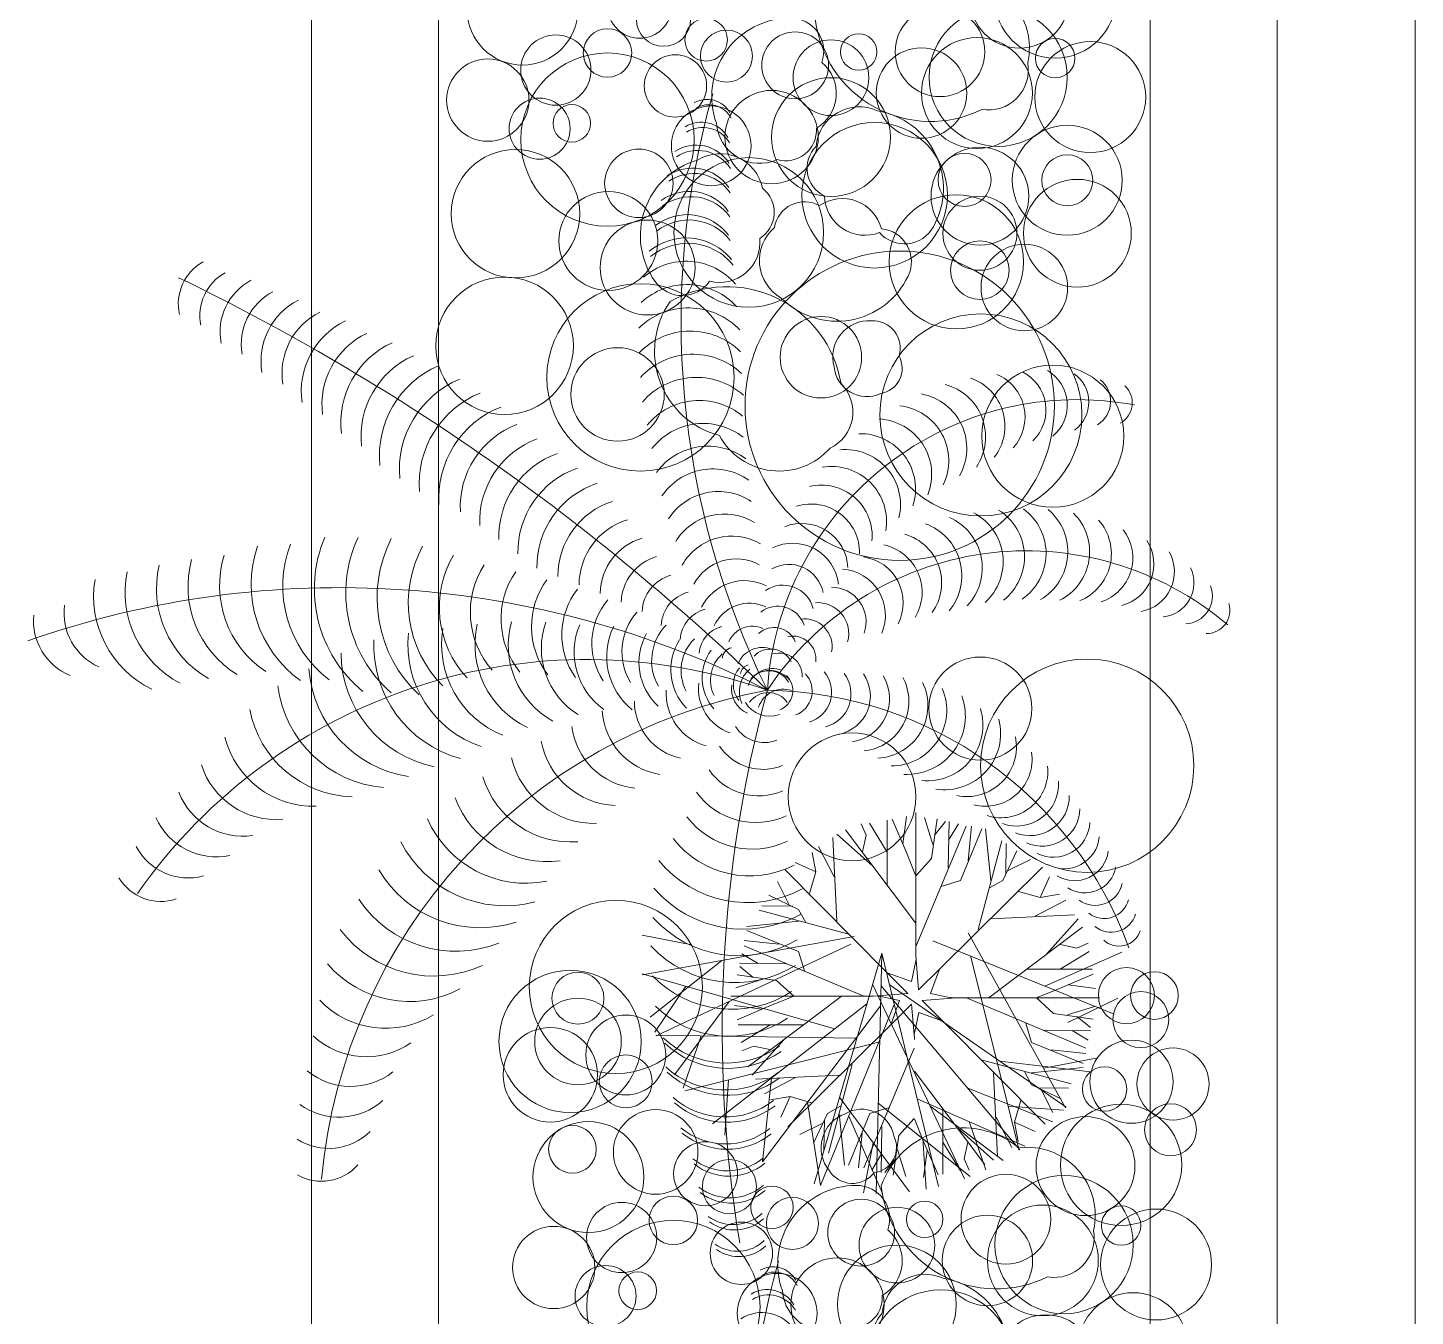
# Model space of a CAD drawing. Header units: millimetres. Extents: x 19901 to 42199, y 14545 to 21214.
# Drawn here: x 27363.5 to 27413.7, y 17041.1 to 17087.8 of the extents above; entities that cross this region are included whole.
import ezdxf

# ---------------------------------------------------------------- set-up
doc = ezdxf.new("R2010")
doc.units = ezdxf.units.MM
for name, color, linetype, lineweight in [('A-FURN', 9, 'Continuous', 13), ('VEGETAZIONE', 94, 'Continuous', 5), ('vetro', 140, 'Continuous', 15)]:
    doc.layers.add(name, color=color, linetype=linetype, lineweight=lineweight)

msp = doc.modelspace()

# ---------------------------------------------------------------- linework, layer by layer
at = {"layer": 'A-FURN'}
for p, q in [((27373.731, 16967.564), (27373.731, 17305.331)), ((27408.731, 16967.564), (27408.731, 17305.331)), ((27378.334, 16972.17), (27378.334, 17300.728)), ((27404.128, 16972.17), (27404.128, 17300.728))]:
    msp.add_line(p, q, dxfattribs=at)
at = {"layer": 'VEGETAZIONE'}
for p, q in [((27395.167, 17058.238), (27395.298, 17059.223)), ((27395.633, 17054.222), (27395.633, 17059.363)), ((27396.249, 17058.206), (27395.945, 17059.184)), ((27395.624, 17055.364), (27393.082, 17058.745)), ((27393.831, 17058.541), (27393.652, 17058.955)), ((27394.597, 17057.935), (27393.961, 17058.984)), ((27394.597, 17056.722), (27394.597, 17059.095)), ((27395.298, 17057.917), (27394.776, 17059.13)), ((27395.642, 17054.54), (27397.461, 17058.874)), ((27396.202, 17057.701), (27396.406, 17059.135)), ((27396.313, 17058.548), (27396.709, 17059.037)), ((27396.808, 17057.359), (27396.837, 17059.037)), ((27396.82, 17058.369), (27397.176, 17058.956)), ((27397.251, 17056.902), (27398.021, 17058.776)), ((27397.525, 17057.619), (27397.654, 17058.874)), ((27398.353, 17056.902), (27398.161, 17058.776)), ((27392.772, 17055.428), (27392.625, 17058.46)), ((27394.059, 17057.439), (27392.772, 17058.588)), ((27393.701, 17057.947), (27393.831, 17058.541)), ((27397.893, 17055.126), (27398.75, 17058.336)), ((27398.895, 17057.131), (27398.913, 17058.239)), ((27392.006, 17057.212), (27391.876, 17057.917)), ((27392.674, 17057.037), (27392.104, 17058.139)), ((27395.624, 17057.101), (27395.298, 17057.917)), ((27395.642, 17057.082), (27396.202, 17057.701)), ((27398.785, 17056.902), (27399.292, 17057.978)), ((27398.977, 17057.261), (27399.787, 17057.668)), ((27394.597, 17053.562), (27390.898, 17057.294)), ((27391.257, 17057.55), (27391.257, 17057.55)), ((27392.006, 17057.212), (27391.257, 17057.55)), ((27391.778, 17056.431), (27392.006, 17057.212)), ((27396.488, 17053.692), (27400.219, 17057.391)), ((27391.028, 17056.052), (27390.621, 17056.862)), ((27396.552, 17056.691), (27397.251, 17056.902)), ((27398.307, 17056.642), (27398.785, 17056.902)), ((27400.137, 17056.283), (27400.475, 17057.033)), ((27400.475, 17057.033), (27400.475, 17057.033)), ((27391.387, 17055.859), (27390.311, 17056.367)), ((27399.356, 17056.511), (27400.137, 17056.283)), ((27399.962, 17055.615), (27401.064, 17056.186)), ((27400.137, 17056.283), (27400.843, 17056.414)), ((27393.163, 17054.967), (27389.953, 17055.824)), ((27391.159, 17055.97), (27390.051, 17055.988)), ((27391.648, 17055.381), (27391.387, 17055.859)), ((27398.353, 17055.517), (27401.385, 17055.664)), ((27391.387, 17055.428), (27389.513, 17055.236)), ((27398.289, 17052.666), (27401.67, 17055.208)), ((27400.365, 17054.23), (27401.513, 17055.517)), ((27387.521, 17054.572), (27385.715, 17054.923)), ((27393.398, 17054.877), (27385.725, 17053.491)), ((27390.67, 17054.6), (27389.415, 17054.728)), ((27391.387, 17054.326), (27389.513, 17055.096)), ((27396.255, 17054.722), (27402.815, 17052.055)), ((27397.532, 17055.006), (27401.057, 17048.665)), ((27393.275, 17054.598), (27386.222, 17051.273)), ((27389.92, 17053.895), (27389.334, 17054.25)), ((27393.75, 17052.717), (27389.415, 17054.536)), ((27391.599, 17053.627), (27391.387, 17054.326)), ((27394.396, 17054.27), (27391.947, 17045.916)), ((27394.396, 17054.27), (27394.193, 17045.567)), ((27394.396, 17054.27), (27396.452, 17045.811)), ((27395.634, 17054.186), (27395.736, 17052.943)), ((27397.616, 17054.169), (27399.38, 17047.132)), ((27400.306, 17053.075), (27403.101, 17054.306)), ((27400.86, 17053.692), (27401.91, 17054.328)), ((27400.872, 17054.589), (27401.466, 17054.458)), ((27401.466, 17054.458), (27401.88, 17054.637)), ((27388.599, 17054.01), (27386.003, 17051.958)), ((27390.931, 17053.883), (27389.252, 17053.912)), ((27389.741, 17053.388), (27389.252, 17053.784)), ((27395.477, 17053.242), (27395.623, 17053.927)), ((27395.736, 17052.943), (27396.488, 17053.692)), ((27396.488, 17053.692), (27396.167, 17052.812)), ((27399.647, 17053.692), (27402.02, 17053.692)), ((27392.698, 17051.532), (27385.722, 17053.523)), ((27390.083, 17053.323), (27389.106, 17053.02)), ((27390.588, 17053.277), (27389.154, 17053.481)), ((27391.208, 17052.717), (27390.588, 17053.277)), ((27394.067, 17053.15), (27397.392, 17046.096)), ((27395.347, 17052.81), (27394.597, 17053.562)), ((27394.597, 17053.562), (27395.477, 17053.242)), ((27400.843, 17052.992), (27402.055, 17053.513)), ((27387.299, 17053.073), (27386.175, 17051.404)), ((27394.067, 17052.707), (27388.926, 17052.707)), ((27392.925, 17052.698), (27389.544, 17050.156)), ((27391.188, 17052.698), (27390.372, 17052.372)), ((27394.103, 17052.709), (27395.347, 17052.81)), ((27395.048, 17052.552), (27394.363, 17052.698)), ((27394.368, 17053.103), (27399.406, 17047.151)), ((27394.672, 17053.136), (27401.078, 17048.69)), ((27397.111, 17052.655), (27395.868, 17052.554)), ((27396.167, 17052.812), (27396.852, 17052.666)), ((27396.944, 17052.657), (27402.288, 17052.657)), ((27397.465, 17052.647), (27401.799, 17050.828)), ((27400.007, 17052.647), (27400.626, 17052.087)), ((27400.026, 17052.666), (27400.843, 17052.992)), ((27401.14, 17051.759), (27402.948, 17052.642)), ((27401.163, 17053.122), (27402.149, 17052.992)), ((27388.864, 17052.519), (27386.887, 17049.864)), ((27393.858, 17052.434), (27388.268, 17048.086)), ((27390.051, 17052.242), (27389.066, 17052.372)), ((27390.372, 17052.372), (27389.159, 17051.851)), ((27394.351, 17052.357), (27390.077, 17046.711)), ((27394.848, 17052.411), (27392.181, 17045.851)), ((27394.727, 17051.672), (27395.048, 17052.552)), ((27395.479, 17052.421), (27394.727, 17051.672)), ((27395.58, 17051.178), (27395.479, 17052.421)), ((27395.868, 17052.554), (27396.618, 17051.802)), ((27401.131, 17052.041), (27402.109, 17052.344)), ((27391.567, 17051.672), (27389.194, 17051.672)), ((27390.354, 17051.672), (27389.305, 17051.036)), ((27394.727, 17051.672), (27390.996, 17047.973)), ((27395.738, 17052.122), (27395.592, 17051.438)), ((27396.618, 17051.802), (27395.738, 17052.122)), ((27396.618, 17051.802), (27400.317, 17048.071)), ((27399.616, 17051.738), (27399.828, 17051.038)), ((27400.626, 17052.087), (27402.06, 17051.883)), ((27401.473, 17051.977), (27401.962, 17051.58)), ((27393.465, 17051.186), (27386.211, 17051.303)), ((27387.851, 17051.277), (27387.197, 17049.374)), ((27390.85, 17051.134), (27389.701, 17049.847)), ((27400.284, 17051.481), (27401.962, 17051.452)), ((27401.294, 17051.469), (27401.881, 17051.114)), ((27394.295, 17051.05), (27387.258, 17049.286)), ((27389.748, 17050.906), (27389.334, 17050.727)), ((27390.343, 17050.776), (27389.748, 17050.906)), ((27395.572, 17050.824), (27393.753, 17046.49)), ((27399.828, 17051.038), (27401.702, 17050.268)), ((27400.545, 17050.764), (27401.799, 17050.636)), ((27393.322, 17050.238), (27392.465, 17047.028)), ((27398.052, 17050.397), (27401.262, 17049.54)), ((27398.678, 17050.355), (27401.965, 17049.97)), ((27399.828, 17049.936), (27401.702, 17050.129)), ((27400.26, 17050.099), (27402.235, 17050.484)), ((27388.849, 17049.685), (27388.71, 17047.678)), ((27392.861, 17049.847), (27389.83, 17049.7)), ((27390.406, 17049.749), (27390.074, 17046.713)), ((27391.252, 17049.749), (27390.15, 17049.179)), ((27395.591, 17050), (27398.133, 17046.619)), ((27398.443, 17049.936), (27398.589, 17046.905)), ((27399.567, 17049.983), (27399.828, 17049.505)), ((27397.519, 17049.38), (27400.595, 17048.158)), ((27399.828, 17049.505), (27400.903, 17048.998)), ((27400.056, 17049.394), (27401.164, 17049.376)), ((27400.186, 17049.312), (27400.594, 17048.502)), ((27391.077, 17049.081), (27390.372, 17048.951)), ((27391.077, 17049.081), (27390.739, 17048.331)), ((27391.859, 17048.853), (27391.077, 17049.081)), ((27391.712, 17048.87), (27392.178, 17045.852)), ((27392.908, 17048.722), (27392.43, 17048.462)), ((27392.868, 17049.059), (27395.399, 17045.622)), ((27394.663, 17048.674), (27393.963, 17048.462)), ((27394.269, 17048.841), (27397.603, 17046.177)), ((27395.679, 17048.994), (27399.589, 17047.283)), ((27396.147, 17048.738), (27398.801, 17046.762)), ((27396.618, 17048.642), (27396.618, 17046.269)), ((27398.981, 17048.723), (27400.988, 17048.584)), ((27399.437, 17048.933), (27399.208, 17048.152)), ((27390.739, 17048.331), (27390.739, 17048.331)), ((27392.43, 17048.462), (27391.923, 17047.386)), ((27392.319, 17048.234), (27392.302, 17047.126)), ((27392.861, 17048.462), (27393.054, 17046.588)), ((27393.963, 17048.462), (27393.194, 17046.588)), ((27393.201, 17048.36), (27394.432, 17045.564)), ((27395.572, 17048.282), (27395.013, 17047.663)), ((27395.591, 17048.263), (27395.917, 17047.447)), ((27397.571, 17048.166), (27398.171, 17046.426)), ((27398.54, 17048.327), (27399.111, 17047.225)), ((27399.208, 17048.152), (27399.339, 17047.447)), ((27399.208, 17048.152), (27399.958, 17047.814)), ((27392.238, 17048.103), (27391.427, 17047.696)), ((27393.689, 17047.745), (27393.561, 17046.49)), ((27394.406, 17048.005), (27394.377, 17046.327)), ((27395.013, 17047.663), (27394.809, 17046.229)), ((27397.155, 17047.925), (27398.443, 17046.776)), ((27399.958, 17047.814), (27399.958, 17047.814)), ((27394.093, 17047.396), (27393.743, 17045.589)), ((27394.966, 17047.158), (27395.269, 17046.18)), ((27395.883, 17047.552), (27396.012, 17045.716)), ((27395.917, 17047.447), (27396.438, 17046.234)), ((27396.047, 17047.126), (27395.917, 17046.141)), ((27396.618, 17047.429), (27397.253, 17046.38)), ((27397.514, 17047.418), (27397.383, 17046.823)), ((27394.395, 17046.995), (27394.039, 17046.409)), ((27394.902, 17046.816), (27394.505, 17046.327)), ((27397.383, 17046.823), (27397.563, 17046.409))]:
    msp.add_line(p, q, dxfattribs=at)
for points in [[(27391.992, 17088.136, -0.520567), (27396.974, 17089.517, -0.520567), (27399.687, 17086.525, -0.520567), (27398.021, 17084.841, -0.520567)], [(27388.409, 17084.338, 0.520567), (27390.612, 17083.023, 0.520567), (27392.029, 17084.163, 0.520567), (27392.226, 17086.545, 0.520567), (27391.091, 17088.154, 0.520567)], [(27394.239, 17084.789, 0.520567), (27392.019, 17083.501, 0.520567), (27392.327, 17081.71, 0.520567), (27394.313, 17080.38, 0.520567), (27396.271, 17080.59, 0.520567)], [(27387.725, 17083.006, -0.520567), (27390.079, 17081.983, -0.520567), (27389.979, 17080.168, -0.520567), (27388.159, 17078.618, -0.520567), (27386.19, 17078.601, -0.520567)], [(27390.76, 17078.008, -0.520567), (27390.511, 17080.562, -0.520567), (27392.146, 17081.356, -0.520567), (27394.385, 17080.518, -0.520567), (27395.356, 17078.805, -0.520567)], [(27386.73, 17077.88, 0.520567), (27388.514, 17073.028, 0.520567), (27392.527, 17072.569, 0.520567), (27392.923, 17074.905, 0.520567)], [(27392.678, 17075.516, -0.520567), (27394.022, 17077.182, -0.520567), (27395.025, 17075.905, -0.520567), (27394.351, 17074.545, -0.520567)], [(27393.069, 17048.45, 0.520567), (27392.5, 17046.386, 0.520567), (27394.122, 17046.316, 0.520567), (27394.833, 17047.657, 0.520567)], [(27394.38, 17045.839, -0.520567), (27399.362, 17047.22, -0.520567), (27402.075, 17044.227, -0.520567), (27400.409, 17042.543, -0.520567)], [(27390.797, 17042.041, 0.520567), (27393.001, 17040.726, 0.520567), (27394.417, 17041.865, 0.520567), (27394.614, 17044.247, 0.520567), (27393.48, 17045.856, 0.520567)], [(27396.627, 17042.491, 0.520567), (27394.407, 17041.203, 0.520567), (27394.715, 17039.412, 0.520567), (27396.702, 17038.082, 0.520567), (27398.659, 17038.292, 0.520567)]]:
    msp.add_lwpolyline(points, format="xyb", close=True, dxfattribs=at)
for centre, radius in [((27400.683, 17088.898), 2.197), ((27381.382, 17088.457), 2.009), ((27399.393, 17088.852), 1.793), ((27385.628, 17088.577), 1.159), ((27386.491, 17088.11), 0.982), ((27396.508, 17086.93), 1.625), ((27398.617, 17086.007), 2.504), ((27388.035, 17087.362), 0.769), ((27382.588, 17086.267), 1.273), ((27384.461, 17086.887), 0.879), ((27388.772, 17086.774), 0.943), ((27391.262, 17086.44), 1.211), ((27392.559, 17085.991), 1.372), ((27393.564, 17086.926), 0.66), ((27397.849, 17085.434), 2.009), ((27400.683, 17086.701), 0.715), ((27384.461, 17083.749), 3.139), ((27386.924, 17085.694), 1.13), ((27395.84, 17085.434), 1.638), ((27401.953, 17085.289), 2.01), ((27380.124, 17085.179), 1.491), ((27392.559, 17083.839), 2.152), ((27390.407, 17083.839), 1.691), ((27382.002, 17084.144), 1.106), ((27383.168, 17084.338), 0.68), ((27388.22, 17083.522), 1.445), ((27394.142, 17081.731), 2.636), ((27401.122, 17082.274), 1.992), ((27381.127, 17081.062), 2.327), ((27385.597, 17082.163), 1.239), ((27397.956, 17081.698), 1.77), ((27389.58, 17080.383), 2.711), ((27397.399, 17082.286), 0.96), ((27401.122, 17082.274), 0.924), ((27401.488, 17080.355), 1.953), ((27384.491, 17080.077), 1.792), ((27397.102, 17079.319), 2.433), ((27397.956, 17080.355), 1.342), ((27385.915, 17079.113), 1.72), ((27397.956, 17079.013), 1.061), ((27399.565, 17078.389), 1.569), ((27395.051, 17074.105), 5.603), ((27380.733, 17076.278), 2.491), ((27385.656, 17075.132), 3.394), ((27392.194, 17075.863), 1.477), ((27397.991, 17073.773), 3.661), ((27384.826, 17074.516), 1.692), ((27400.597, 17073.003), 2.574), ((27397.973, 17063.134), 1.867), ((27401.844, 17061.061), 3.864), ((27393.324, 17059.935), 2.313), ((27384.763, 17053.047), 3.136), ((27383.106, 17051.073), 2.577), ((27403.264, 17052.734), 1.016), ((27383.392, 17052.64), 0.942), ((27404.28, 17052.734), 0.862), ((27383.392, 17051.071), 1.569), ((27403.787, 17051.864), 1.015), ((27385.123, 17050.583), 1.447), ((27382.389, 17049.864), 1.711), ((27403.448, 17049.613), 1.507), ((27404.953, 17049.53), 1.305), ((27385.123, 17049.625), 0.958), ((27402.473, 17049.347), 0.804), ((27403.071, 17046.6), 2.197), ((27404.861, 17047.874), 0.942), ((27383.77, 17046.159), 2.009), ((27386.206, 17047.069), 1.532), ((27401.782, 17046.554), 1.793), ((27383.192, 17047.164), 0.864), ((27388.016, 17046.279), 1.159), ((27388.88, 17045.812), 0.982), ((27398.896, 17044.633), 1.625), ((27401.005, 17043.71), 2.504), ((27390.423, 17045.064), 0.769), ((27384.976, 17043.969), 1.273), ((27386.849, 17044.59), 0.879), ((27391.16, 17044.477), 0.943), ((27393.651, 17044.142), 1.211), ((27395.952, 17044.628), 0.66), ((27400.237, 17043.137), 2.009), ((27403.071, 17044.403), 0.715), ((27386.849, 17041.451), 3.139), ((27394.947, 17043.693), 1.372), ((27398.228, 17043.137), 1.638), ((27404.341, 17042.991), 2.01), ((27382.512, 17042.882), 1.491), ((27389.312, 17043.397), 1.13), ((27394.947, 17041.542), 2.152), ((27392.795, 17041.542), 1.691), ((27384.39, 17041.846), 1.106), ((27385.556, 17042.041), 0.68), ((27390.608, 17041.224), 1.445), ((27396.53, 17039.433), 2.636), ((27403.51, 17039.977), 1.992), ((27400.344, 17039.4), 1.77)]:
    msp.add_circle(centre, radius, dxfattribs=at)
for centre, radius, start, end in [((27417.289, 17077.173), 30.162, 164.1567, 206.3219), ((27388.071, 17084.267), 0.938, 29.0937, 119.7906), ((27388.124, 17084.074), 0.938, 29.0937, 119.7906), ((27387.86, 17083.255), 1.125, 30.7091, 121.406), ((27387.913, 17083.062), 1.125, 30.7091, 121.406), ((27387.673, 17082.143), 1.406, 32.3244, 123.0214), ((27387.726, 17081.95), 1.406, 32.3244, 123.0214), ((27387.532, 17081.119), 1.594, 33.9398, 124.6368), ((27387.585, 17080.926), 1.594, 33.9398, 124.6368), ((27387.427, 17080.138), 1.735, 35.5552, 126.2522), ((27387.481, 17079.945), 1.735, 35.5552, 126.2522), ((27387.354, 17079.154), 1.875, 37.1706, 127.8676), ((27387.407, 17078.961), 1.875, 37.1706, 127.8676), ((27387.314, 17078.075), 2.11, 38.786, 129.483), ((27387.367, 17077.882), 2.11, 38.786, 129.483), ((27370.685, 17077.778), 1.776, 119.6151, 191.9704), ((27387.311, 17076.996), 2.344, 40.4014, 131.0983), ((27371.468, 17077.37), 1.776, 118.9945, 191.3497), ((27333.408, 17005.349), 81.535, 45.79693, 64.18022), ((27372.552, 17076.774), 2.131, 118.3738, 190.729), ((27387.335, 17076.057), 2.438, 42.0167, 132.7137), ((27373.323, 17076.346), 2.131, 117.7531, 190.1083), ((27374.393, 17075.723), 2.486, 117.1324, 189.4876), ((27375.153, 17075.275), 2.486, 116.5117, 188.867), ((27387.393, 17075.073), 2.578, 43.6321, 134.3291), ((27376.206, 17074.626), 2.841, 115.891, 188.2463), ((27387.464, 17074.232), 2.578, 45.2475, 135.9445), ((27376.954, 17074.159), 2.841, 115.2703, 187.6256), ((27377.991, 17073.484), 3.196, 114.6496, 187.0049), ((27378.727, 17072.997), 3.196, 114.0289, 186.3842), ((27387.559, 17073.392), 2.578, 46.8629, 137.5599), ((27379.747, 17072.297), 3.551, 113.4082, 185.7635), ((27398.803, 17073.951), 1.545, 314.0036, 63.2644), ((27399.658, 17074.124), 1.462, 309.9619, 59.2227), ((27400.65, 17074.238), 1.253, 305.9202, 55.181), ((27380.47, 17071.791), 3.551, 112.7876, 185.1428), ((27387.677, 17072.555), 2.578, 48.4783, 139.1753), ((27396.197, 17072.977), 1.963, 326.1286, 75.3894), ((27397.026, 17073.367), 1.838, 322.0869, 71.3477), ((27397.923, 17073.701), 1.67, 318.0452, 67.306), ((27401.689, 17074.267), 1.002, 301.8786, 51.1394), ((27402.643, 17074.212), 0.835, 297.8369, 47.0977), ((27381.187, 17071.278), 3.551, 112.1669, 184.5221), ((27387.789, 17071.86), 2.438, 50.0937, 140.7906), ((27401.479, 17063.08), 11.247, 79.334, 176.3334), ((27395.476, 17072.56), 2.005, 330.1702, 79.431), ((27381.898, 17070.756), 3.551, 111.5462, 183.9014), ((27394.823, 17072.114), 2.005, 334.2119, 83.4727), ((27382.323, 17070.445), 3.196, 110.9255, 183.2807), ((27387.928, 17071.121), 2.344, 51.7091, 142.406), ((27394.203, 17071.622), 2.005, 338.2536, 87.5144), ((27383.025, 17069.911), 3.196, 110.3048, 182.6601), ((27393.619, 17071.088), 2.005, 342.2952, 91.556), ((27383.722, 17069.37), 3.196, 109.6841, 182.0394), ((27388.098, 17070.341), 2.297, 53.3244, 144.0214), ((27393.074, 17070.514), 2.005, 346.3369, 95.5977), ((27384.412, 17068.821), 3.196, 109.0634, 181.4187), ((27388.288, 17069.566), 2.25, 54.9398, 145.6368), ((27392.571, 17069.903), 2.005, 350.3786, 99.6394), ((27385.097, 17068.264), 3.196, 108.4427, 180.798), ((27388.484, 17068.84), 2.156, 56.5552, 147.2522), ((27392.214, 17069.39), 1.838, 354.4202, 103.681), ((27385.507, 17067.933), 2.841, 107.822, 180.1773), ((27391.839, 17068.791), 1.754, 358.4619, 107.7227), ((27397.565, 17068.63), 2.005, 308.4865, 57.7473), ((27398.348, 17068.749), 2.005, 304.4448, 53.7056), ((27399.137, 17068.812), 2.005, 300.4031, 49.6639), ((27385.916, 17067.6), 2.486, 107.2014, 179.5566), ((27388.698, 17068.119), 2.063, 58.1706, 148.8676), ((27391.502, 17068.17), 1.67, 2.5036, 111.7644), ((27395.295, 17067.948), 2.005, 320.6115, 69.8723), ((27396.035, 17068.228), 2.005, 316.5698, 65.8306), ((27396.793, 17068.456), 2.005, 312.5281, 61.7889), ((27399.97, 17068.815), 1.963, 296.3615, 45.6223), ((27400.882, 17068.743), 1.838, 292.3198, 41.5806), ((27378.646, 17067.473), 4.807, 157.1676, 230.6829), ((27379.786, 17067.324), 4.807, 155.251, 228.7662), ((27380.919, 17067.137), 4.807, 153.3343, 226.8495), ((27386.323, 17067.266), 2.131, 106.5807, 178.9359), ((27388.964, 17067.317), 2.063, 59.786, 150.483), ((27394.731, 17067.68), 1.838, 324.6531, 73.9139), ((27401.827, 17068.587), 1.67, 288.2781, 37.5389), ((27375.823, 17067.624), 4.273, 161.001, 234.5162), ((27376.969, 17067.57), 4.273, 159.0843, 232.5995), ((27381.515, 17066.969), 4.273, 151.4176, 224.9329), ((27399.641, 17057.602), 11.247, 49.5669, 146.5663), ((27391.168, 17067.454), 1.67, 6.5452, 115.806), ((27394.108, 17067.346), 1.754, 328.6948, 77.9556), ((27402.715, 17068.367), 1.545, 284.2365, 33.4973), ((27403.543, 17068.093), 1.462, 280.1948, 29.4556), ((27371.856, 17067.473), 3.739, 166.751, 240.2662), ((27372.999, 17067.551), 3.739, 164.8343, 238.3495), ((27374.144, 17067.59), 3.739, 162.9176, 236.4329), ((27382.107, 17066.799), 3.739, 149.501, 223.0162), ((27382.696, 17066.626), 3.205, 147.5843, 221.0995), ((27386.73, 17066.93), 1.776, 105.96, 178.3152), ((27389.122, 17066.823), 1.735, 61.4014, 152.0983), ((27391.039, 17067.105), 1.253, 10.5869, 119.8477), ((27393.507, 17066.974), 1.67, 332.7365, 81.9973), ((27404.461, 17067.7), 1.253, 276.1531, 25.4139), ((27369.58, 17067.202), 3.739, 170.5843, 244.0995), ((27370.716, 17067.356), 3.739, 168.6676, 242.1829), ((27383.648, 17066.375), 3.044, 145.6676, 219.1829), ((27384.592, 17066.097), 2.884, 143.751, 217.2662), ((27387.136, 17066.593), 1.421, 105.3393, 177.6945), ((27389.425, 17066.033), 1.735, 63.0167, 153.7137), ((27392.862, 17066.518), 1.67, 336.7781, 86.0389), ((27374.759, 17033.343), 34.171, 63.0343, 109.3216), ((27385.476, 17065.808), 2.671, 141.8343, 215.3495), ((27387.72, 17066.081), 1.314, 104.7186, 177.0738), ((27390.819, 17066.478), 1.128, 14.6286, 123.8894), ((27392.576, 17066.279), 1.253, 340.8198, 90.0806), ((27405.377, 17067.209), 1.002, 272.1115, 21.3723), ((27366.903, 17066.595), 2.136, 172.501, 246.0162), ((27386.352, 17065.496), 2.457, 139.9176, 213.4329), ((27388.298, 17065.564), 1.207, 104.0979, 176.4532), ((27389.602, 17065.545), 1.406, 64.6321, 155.3291), ((27390.635, 17065.84), 1.002, 18.6702, 127.931), ((27392.075, 17065.845), 1.128, 344.8615, 94.1223), ((27406.178, 17066.687), 0.835, 268.0698, 17.3306), ((27365.795, 17066.314), 2.136, 174.4176, 247.9329), ((27383.984, 17065.416), 3.12, 163.9011, 241.296), ((27384.9, 17065.318), 2.836, 160.5374, 237.9324), ((27387.119, 17065.197), 2.136, 138.001, 211.5162), ((27391.598, 17065.382), 1.002, 348.9031, 98.1639), ((27381.126, 17065.455), 3.9, 173.992, 251.3869), ((27381.995, 17065.452), 3.546, 170.6284, 248.0233), ((27382.992, 17065.457), 3.333, 167.2647, 244.6596), ((27385.806, 17065.182), 2.553, 157.1738, 234.5687), ((27386.914, 17065.02), 2.482, 153.8102, 231.2051), ((27387.727, 17064.801), 2.127, 150.4465, 227.8415), ((27387.929, 17064.863), 1.869, 136.0843, 209.5995), ((27388.847, 17065.067), 1.065, 103.4772, 175.8325), ((27389.718, 17065.181), 0.938, 66.2475, 156.9445), ((27390.495, 17065.234), 0.835, 22.7119, 131.9727), ((27391.176, 17064.925), 0.835, 352.9448, 102.2056), ((27380.249, 17065.426), 4.255, 177.3556, 254.7505), ((27388.739, 17064.54), 1.986, 147.0829, 224.4778), ((27388.73, 17064.511), 1.602, 134.1676, 207.6829), ((27389.593, 17064.247), 1.702, 143.7193, 221.1142), ((27389.046, 17064.921), 0.426, 102.8565, 175.2118), ((27390.067, 17064.409), 0.938, 67.8629, 158.5599), ((27390.371, 17064.455), 0.835, 26.7536, 136.0144), ((27383.709, 17045.031), 19.877, 70.7737, 144.979), ((27379.059, 17065.188), 4.255, 180.7193, 258.1142), ((27389.475, 17064.163), 1.282, 132.251, 205.7662), ((27389.639, 17064.366), 0.355, 102.2358, 174.5911), ((27390.681, 17064.31), 0.835, 356.9865, 106.2473), ((27377.884, 17064.881), 4.255, 184.0829, 261.4778), ((27389.967, 17064.007), 0.945, 140.3556, 217.7505), ((27390.308, 17063.751), 1.068, 130.3343, 203.8495), ((27390.437, 17063.646), 0.938, 69.4783, 160.1753), ((27390.301, 17063.668), 0.835, 30.7952, 140.056), ((27390.337, 17063.576), 0.938, 39.7112, 130.4082), ((27390.417, 17063.785), 0.756, 292.6963, 46.0431), ((27390.963, 17063.763), 0.915, 289.8392, 43.186), ((27391.448, 17063.73), 1.134, 286.982, 40.3288), ((27392.056, 17063.661), 1.229, 284.1249, 37.4717), ((27392.568, 17063.588), 1.418, 281.2677, 34.6145), ((27393.111, 17063.489), 1.573, 278.4106, 31.7574), ((27393.583, 17063.394), 1.8, 275.5535, 28.9003), ((27376.729, 17064.505), 4.255, 187.4465, 264.8415), ((27393.891, 17044.258), 19.877, 100.5408, 174.7461), ((27388.571, 17063.69), 1.986, 176.85, 254.2449), ((27389.458, 17063.86), 1.702, 173.4864, 250.8813), ((27435.754, 17051.484), 47.137, 164.8546, 189.4139), ((27389.901, 17063.837), 0.945, 170.1227, 247.5176), ((27390.288, 17062.879), 0.835, 34.8369, 144.0977), ((27390.829, 17062.895), 0.938, 71.0937, 161.7906), ((27390.048, 17049.648), 14.152, 19.8929, 89.1654), ((27394.166, 17063.241), 1.905, 272.6963, 26.0431), ((27394.742, 17063.064), 2.011, 269.8392, 23.186), ((27387.563, 17063.414), 2.127, 180.2136, 257.6086), ((27390.339, 17063.888), 1.03, 211.1017, 289.8411), ((27395.312, 17062.863), 2.117, 266.982, 20.3288), ((27375.327, 17063.834), 3.9, 190.8102, 268.2051), ((27386.749, 17063.201), 2.482, 183.5773, 260.9722), ((27396.055, 17062.53), 2.011, 264.1249, 17.4717), ((27396.664, 17062.231), 2.042, 261.2677, 14.6145), ((27385.707, 17062.791), 2.553, 186.9409, 264.3358), ((27390.15, 17063.139), 1.236, 212.2922, 291.0316), ((27373.815, 17062.911), 3.319, 194.1738, 271.5687), ((27384.853, 17062.459), 2.836, 190.3045, 267.6995), ((27390.092, 17062.817), 1.887, 213.4827, 292.2221), ((27397.478, 17061.742), 1.8, 258.4106, 11.7574), ((27384.009, 17062.09), 3.12, 193.6682, 271.0631), ((27398.153, 17061.289), 1.694, 255.5535, 8.9003), ((27372.452, 17061.949), 2.836, 197.5374, 274.9324), ((27389.941, 17062.16), 2.19, 214.6732, 293.4125), ((27398.723, 17060.871), 1.694, 252.6963, 6.0431), ((27383.127, 17061.633), 3.333, 197.0318, 274.4267), ((27399.283, 17060.399), 1.524, 250.4236, 3.7704), ((27371.25, 17060.988), 2.482, 200.9011, 278.296), ((27382.264, 17061.133), 3.546, 200.3954, 277.7904), ((27389.835, 17061.657), 2.654, 215.8637, 294.603), ((27399.774, 17059.947), 1.418, 248.1509, 1.4977), ((27370.293, 17060.173), 2.411, 204.2647, 281.6596), ((27389.696, 17060.997), 2.957, 217.0541, 295.7935), ((27400.206, 17059.517), 1.371, 245.8781, 359.2249), ((27381.508, 17060.705), 3.9, 203.7591, 281.154), ((27400.619, 17059.07), 1.323, 243.6054, 356.9522), ((27380.762, 17060.244), 4.255, 207.1227, 284.5176), ((27389.617, 17060.61), 3.538, 218.2446, 296.984), ((27401.012, 17058.605), 1.276, 241.3327, 354.6795), ((27369.272, 17059.122), 2.127, 207.6284, 285.0233), ((27401.386, 17058.124), 1.229, 239.06, 352.4067), ((27379.846, 17059.447), 4.255, 210.4864, 287.8813), ((27389.542, 17060.272), 4.17, 219.4351, 298.1744), ((27401.763, 17057.588), 1.134, 236.7872, 350.134), ((27368.275, 17057.917), 1.773, 210.992, 288.3869), ((27402.136, 17056.999), 0.998, 234.5145, 347.8613), ((27378.979, 17058.596), 4.255, 213.85, 291.2449), ((27389.383, 17059.404), 4.265, 220.6256, 299.3649), ((27402.459, 17056.433), 0.907, 232.2418, 345.5886), ((27402.712, 17055.949), 0.923, 229.969, 343.3158), ((27389.217, 17058.345), 4.17, 221.816, 300.5554), ((27378.164, 17057.697), 4.255, 217.2136, 294.6086), ((27402.993, 17055.344), 0.817, 227.6963, 341.0431), ((27389.084, 17057.376), 4.17, 223.0065, 301.7459), ((27396.075, 17054.222), 0.442, 180, 184.6649), ((27377.279, 17056.418), 3.9, 220.5773, 297.9722), ((27395.19, 17054.019), 0.442, 347.9659, 0), ((27388.958, 17056.236), 4, 224.197, 302.9363), ((27394.067, 17053.15), 0.442, 270, 274.6649), ((27394.271, 17052.265), 0.442, 77.9659, 90), ((27396.944, 17053.099), 0.442, 257.9659, 270), ((27397.147, 17052.215), 0.442, 90, 94.6649), ((27376.425, 17054.867), 3.319, 223.9409, 301.3358), ((27388.856, 17055.047), 3.784, 225.3875, 304.1268), ((27375.719, 17053.355), 2.836, 227.3045, 304.6995), ((27388.773, 17053.618), 3.33, 226.5779, 305.3173), ((27395.14, 17051.142), 0.442, 0, 4.6649), ((27396.024, 17051.345), 0.442, 167.9659, 180), ((27388.826, 17053.425), 3.33, 226.5779, 305.3173), ((27388.736, 17052.531), 3.219, 227.7684, 306.5078), ((27375.154, 17051.924), 2.482, 230.6682, 308.0631), ((27388.789, 17052.338), 3.219, 227.7684, 306.5078), ((27374.728, 17050.741), 2.411, 234.0318, 311.4267), ((27388.724, 17051.202), 2.868, 228.9589, 307.6983), ((27388.777, 17051.01), 2.868, 228.9589, 307.6983), ((27374.363, 17049.323), 2.127, 237.3954, 314.7904), ((27388.747, 17049.897), 2.54, 230.1494, 308.8887), ((27388.8, 17049.704), 2.54, 230.1494, 308.8887), ((27388.811, 17048.404), 2.022, 231.3398, 310.0792), ((27388.864, 17048.211), 2.022, 231.3398, 310.0792), ((27374.095, 17047.781), 1.773, 240.7591, 318.154), ((27388.896, 17047.261), 1.853, 232.5303, 311.2697), ((27388.949, 17047.068), 1.853, 232.5303, 311.2697), ((27389.019, 17045.98), 1.545, 233.7208, 312.4602), ((27389.072, 17045.787), 1.545, 233.7208, 312.4602), ((27389.171, 17044.872), 1.404, 234.9113, 313.6506), ((27389.224, 17044.679), 1.404, 234.9113, 313.6506), ((27419.677, 17034.876), 30.162, 164.1567, 206.3219), ((27390.46, 17041.97), 0.938, 29.0937, 119.7906), ((27390.513, 17041.777), 0.938, 29.0937, 119.7906), ((27390.248, 17040.957), 1.125, 30.7091, 121.406), ((27390.301, 17040.764), 1.125, 30.7091, 121.406), ((27390.061, 17039.845), 1.406, 32.3244, 123.0214)]:
    msp.add_arc(centre, radius, start, end, dxfattribs=at)
at = {"layer": 'vetro'}
for p, q in [((27408.731, 17305.331), (27408.731, 16967.564)), ((27413.731, 17305.331), (27413.731, 16967.564))]:
    msp.add_line(p, q, dxfattribs=at)

doc.saveas('drawing.dxf')
